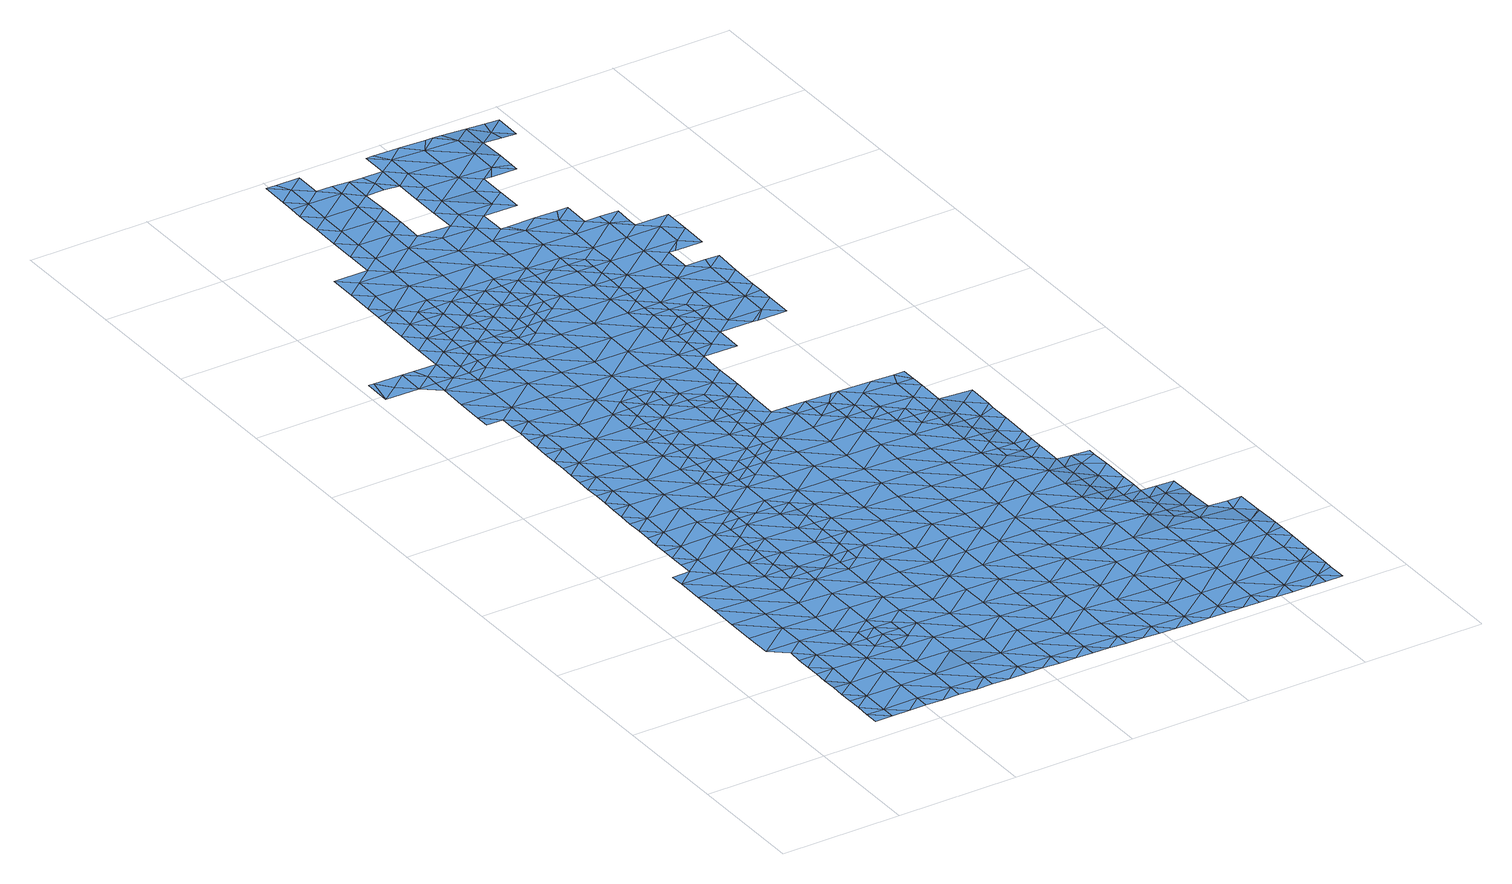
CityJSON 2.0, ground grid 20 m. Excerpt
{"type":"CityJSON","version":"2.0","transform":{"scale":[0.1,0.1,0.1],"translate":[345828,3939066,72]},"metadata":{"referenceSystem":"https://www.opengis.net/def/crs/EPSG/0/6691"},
"CityObjects":{
"waterbody1":{"type":"WaterBody","attributes":{"name":"5","class":"1140","function":"1","WaterBodyRiverFloodingRiskAttribute.description":"3","WaterBodyRiverFloodingRiskAttribute.rankOrg":"2","WaterBodyRiverFloodingRiskAttribute.adminType":"2","WaterBodyRiverFloodingRiskAttribute.scale":"L2"},"geometry":[{"type":"MultiSurface","lod":"1","boundaries":[[[0,1,2]],[[3,1,4]],[[1,0,4]],[[5,3,4]],[[6,3,5]],[[7,6,5]],[[0,8,4]],[[9,10,11]],[[9,7,10]],[[7,5,10]],[[12,5,4]],[[13,4,8]],[[14,15,16]],[[14,11,10]],[[16,11,14]],[[17,10,5]],[[18,13,8]],[[19,20,21]],[[22,23,24]],[[19,15,14]],[[21,15,19]],[[4,13,12]],[[22,20,25]],[[24,23,26]],[[10,27,14]],[[18,28,13]],[[17,5,12]],[[20,19,25]],[[17,27,10]],[[29,30,26]],[[14,27,19]],[[22,25,23]],[[31,12,13]],[[19,32,25]],[[31,13,28]],[[29,26,23]],[[30,33,34]],[[27,32,19]],[[33,30,29]],[[32,35,25]],[[28,36,31]],[[17,12,37]],[[23,25,35]],[[37,12,31]],[[38,34,39]],[[40,38,41]],[[37,42,17]],[[34,33,39]],[[36,43,31]],[[27,17,42]],[[29,23,44]],[[45,33,29]],[[32,27,46]],[[23,35,44]],[[41,38,47]],[[48,35,32]],[[38,39,47]],[[43,49,31]],[[50,32,46]],[[46,27,51]],[[45,29,44]],[[33,52,39]],[[27,42,51]],[[32,50,48]],[[45,52,33]],[[37,31,49]],[[53,41,47]],[[54,41,53]],[[55,42,37]],[[56,54,53]],[[57,35,48]],[[35,58,44]],[[46,51,59]],[[49,43,60]],[[61,62,63]],[[64,55,37]],[[61,56,62]],[[64,37,49]],[[56,53,62]],[[47,39,65]],[[66,45,44]],[[67,57,48]],[[68,59,51]],[[39,52,65]],[[60,69,49]],[[70,71,72]],[[71,63,62]],[[70,63,71]],[[58,35,57]],[[73,52,45]],[[51,42,74]],[[75,47,65]],[[53,47,76]],[[77,78,79]],[[78,72,71]],[[67,80,57]],[[77,72,78]],[[52,81,65]],[[66,44,58]],[[49,82,64]],[[42,55,74]],[[76,47,75]],[[76,83,53]],[[68,51,74]],[[62,53,83]],[[81,84,65]],[[62,85,71]],[[49,69,82]],[[86,87,88]],[[87,79,78]],[[86,79,87]],[[84,89,65]],[[64,90,55]],[[80,91,57]],[[52,73,81]],[[82,90,64]],[[92,80,93]],[[45,66,73]],[[75,65,89]],[[92,68,74]],[[93,68,92]],[[69,94,82]],[[95,76,75]],[[91,96,57]],[[96,66,58]],[[97,88,87]],[[98,88,97]],[[99,95,75]],[[55,100,74]],[[99,75,89]],[[92,91,80]],[[101,98,97]],[[90,100,55]],[[58,57,96]],[[62,83,85]],[[102,81,73]],[[94,103,82]],[[78,71,104]],[[105,106,107]],[[108,83,76]],[[107,101,105]],[[74,109,92]],[[66,110,73]],[[101,97,105]],[[76,95,111]],[[100,109,74]],[[71,85,104]],[[108,76,111]],[[87,78,112]],[[113,114,115]],[[82,116,90]],[[113,106,105]],[[115,106,113]],[[102,73,117]],[[118,83,108]],[[116,82,103]],[[97,87,112]],[[109,119,92]],[[120,105,97]],[[85,83,121]],[[66,96,110]],[[78,104,112]],[[121,83,118]],[[91,92,119]],[[122,123,124]],[[73,125,117]],[[126,116,103]],[[123,114,113]],[[122,114,123]],[[116,127,90]],[[90,128,100]],[[129,113,105]],[[73,110,125]],[[120,97,112]],[[130,131,132]],[[123,133,124]],[[120,129,105]],[[96,91,134]],[[135,124,133]],[[104,85,136]],[[100,137,109]],[[85,121,136]],[[91,119,134]],[[138,135,133]],[[139,117,125]],[[104,140,112]],[[141,136,121]],[[126,142,116]],[[128,137,100]],[[137,119,109]],[[132,143,144]],[[129,145,113]],[[146,131,147]],[[110,96,148]],[[113,149,123]],[[90,127,128]],[[143,132,131]],[[147,138,146]],[[150,151,152]],[[153,120,112]],[[138,133,146]],[[96,134,148]],[[125,154,139]],[[104,136,140]],[[144,155,152]],[[116,156,127]],[[143,155,144]],[[156,116,142]],[[157,150,152]],[[143,131,146]],[[141,158,136]],[[110,148,159]],[[133,123,149]],[[125,110,160]],[[161,146,133]],[[162,129,120]],[[113,145,149]],[[112,140,153]],[[127,163,128]],[[125,160,154]],[[164,119,137]],[[110,159,160]],[[165,162,120]],[[134,119,166]],[[162,145,129]],[[134,167,148]],[[165,120,153]],[[142,168,156]],[[169,136,158]],[[161,133,149]],[[170,137,128]],[[146,171,143]],[[166,167,134]],[[172,152,155]],[[161,171,146]],[[157,152,172]],[[119,164,166]],[[127,156,163]],[[169,173,136]],[[174,149,145]],[[153,140,175]],[[176,177,178]],[[168,179,156]],[[176,154,177]],[[140,136,173]],[[180,164,137]],[[154,160,177]],[[159,148,167]],[[171,181,143]],[[143,182,155]],[[183,157,172]],[[153,184,165]],[[158,185,169]],[[159,186,160]],[[128,163,170]],[[187,153,175]],[[181,182,143]],[[188,189,190]],[[175,140,173]],[[189,178,177]],[[188,178,189]],[[191,161,149]],[[179,192,156]],[[153,187,184]],[[155,182,172]],[[145,162,174]],[[156,192,163]],[[174,193,149]],[[180,137,170]],[[185,194,169]],[[195,196,165]],[[165,196,162]],[[195,165,184]],[[164,197,166]],[[159,167,186]],[[193,191,149]],[[186,198,160]],[[199,190,189]],[[200,190,199]],[[201,171,161]],[[183,172,202]],[[197,167,166]],[[175,173,203]],[[204,200,199]],[[177,160,198]],[[205,164,180]],[[206,173,169]],[[207,208,162]],[[162,196,207]],[[192,179,209]],[[210,194,211]],[[201,181,171]],[[174,162,208]],[[206,169,194]],[[211,204,210]],[[197,164,205]],[[212,172,182]],[[204,199,210]],[[208,213,174]],[[202,172,212]],[[189,177,214]],[[215,193,174]],[[216,186,167]],[[163,192,217]],[[170,163,218]],[[170,219,180]],[[213,215,174]],[[189,220,199]],[[203,173,221]],[[201,161,191]],[[177,198,214]],[[222,182,181]],[[209,223,192]],[[218,163,217]],[[218,219,170]],[[219,205,180]],[[206,194,210]],[[201,222,181]],[[224,198,186]],[[173,225,221]],[[226,202,212]],[[227,202,226]],[[228,229,193]],[[199,230,210]],[[167,197,231]],[[228,193,215]],[[189,214,220]],[[232,227,226]],[[233,212,182]],[[191,193,229]],[[173,206,225]],[[216,167,231]],[[205,234,197]],[[222,233,182]],[[235,206,210]],[[236,232,226]],[[230,199,220]],[[237,232,236]],[[238,239,191]],[[238,191,229]],[[198,240,214]],[[241,237,236]],[[217,192,242]],[[201,191,239]],[[192,223,242]],[[243,231,197]],[[244,221,245]],[[212,246,226]],[[234,205,219]],[[221,225,245]],[[186,216,224]],[[247,241,236]],[[235,210,230]],[[248,241,247]],[[249,244,250]],[[242,223,251]],[[226,252,236]],[[253,248,247]],[[250,244,245]],[[235,254,206]],[[218,217,255]],[[206,256,225]],[[257,219,218]],[[220,214,240]],[[201,258,222]],[[243,197,234]],[[212,233,246]],[[259,216,231]],[[217,242,255]],[[256,245,225]],[[198,224,240]],[[260,247,236]],[[243,261,231]],[[262,253,247]],[[263,253,262]],[[258,233,222]],[[264,260,236]],[[201,239,265]],[[251,266,242]],[[267,263,262]],[[264,236,252]],[[257,234,219]],[[268,218,255]],[[252,226,269]],[[230,220,270]],[[226,246,269]],[[271,224,216]],[[272,267,262]],[[260,273,247]],[[250,245,274]],[[206,254,256]],[[239,275,265]],[[258,201,265]],[[220,240,270]],[[273,276,247]],[[257,218,268]],[[269,277,252]],[[233,278,246]],[[259,231,261]],[[259,271,216]],[[262,247,276]],[[279,243,234]],[[258,278,233]],[[280,281,230]],[[257,282,234]],[[283,272,262]],[[235,281,254]],[[284,245,256]],[[275,285,265]],[[230,270,280]],[[235,230,281]],[[274,245,284]],[[255,242,286]],[[287,268,255]],[[242,266,286]],[[279,261,243]],[[246,288,269]],[[240,224,271]],[[262,276,283]],[[289,277,269]],[[240,290,270]],[[254,291,256]],[[286,266,292]],[[293,258,265]],[[294,295,296]],[[297,259,261]],[[294,274,284]],[[287,255,286]],[[296,274,294]],[[298,299,285]],[[300,257,268]],[[293,265,285]],[[301,289,269]],[[234,282,279]],[[298,302,299]],[[246,278,288]],[[288,301,269]],[[276,303,283]],[[279,297,261]],[[302,304,299]],[[240,271,290]],[[294,305,295]],[[292,306,286]],[[254,281,291]],[[305,307,308]],[[309,300,268]],[[276,310,303]],[[309,268,287]],[[308,295,305]],[[311,282,257]],[[293,312,258]],[[280,270,313]],[[258,314,278]],[[293,285,299]],[[315,271,259]],[[284,256,316]],[[317,294,284]],[[318,283,303]],[[304,319,299]],[[270,290,313]],[[305,320,307]],[[256,291,316]],[[310,321,303]],[[322,320,323]],[[324,315,259]],[[301,325,289]],[[322,307,320]],[[281,280,326]],[[278,327,288]],[[328,286,306]],[[329,291,281]],[[324,259,297]],[[330,289,325]],[[330,331,332]],[[317,284,316]],[[271,333,290]],[[321,334,303]],[[335,305,294]],[[280,313,326]],[[299,336,293]],[[311,257,300]],[[337,319,338]],[[279,282,311]],[[258,312,314]],[[318,303,334]],[[339,328,306]],[[333,313,290]],[[338,323,337]],[[331,330,325]],[[287,286,340]],[[305,341,320]],[[323,320,337]],[[342,335,294]],[[329,281,326]],[[343,312,293]],[[342,294,317]],[[299,319,336]],[[301,288,327]],[[340,286,328]],[[340,344,287]],[[344,300,309]],[[297,279,345]],[[278,314,327]],[[336,343,293]],[[346,337,320]],[[345,279,311]],[[341,346,320]],[[327,347,301]],[[321,348,334]],[[349,350,291]],[[309,287,344]],[[271,315,333]],[[313,351,326]],[[319,337,336]],[[305,335,341]],[[325,352,331]],[[353,317,316]],[[339,354,328]],[[291,329,349]],[[325,301,347]],[[316,291,350]],[[321,355,348]],[[324,297,356]],[[351,313,333]],[[300,357,311]],[[358,334,348]],[[297,345,356]],[[335,359,341]],[[360,342,317]],[[361,337,346]],[[314,312,362]],[[336,337,361]],[[325,363,352]],[[354,364,328]],[[365,357,300]],[[355,366,348]],[[367,340,328]],[[315,324,368]],[[369,335,342]],[[363,325,347]],[[312,343,362]],[[329,326,370]],[[314,371,327]],[[372,349,329]],[[368,324,356]],[[353,316,350]],[[300,344,365]],[[370,326,351]],[[368,373,315]],[[366,374,348]],[[375,336,361]],[[376,371,314]],[[360,369,342]],[[343,336,375]],[[345,311,357]],[[376,314,362]],[[358,348,374]],[[377,344,340]],[[378,364,354]],[[379,350,349]],[[380,381,335]],[[382,383,366]],[[360,317,353]],[[384,351,333]],[[372,329,370]],[[382,352,383]],[[345,385,356]],[[359,335,381]],[[335,369,380]],[[333,315,386]],[[352,363,383]],[[347,327,371]],[[367,328,364]],[[367,377,340]],[[377,365,344]],[[362,343,387]],[[343,375,387]],[[385,368,356]],[[388,363,347]],[[386,384,333]],[[383,389,366]],[[390,376,362]],[[315,373,386]],[[391,370,351]],[[345,357,392]],[[393,362,387]],[[374,366,389]],[[378,394,364]],[[349,372,379]],[[395,388,347]],[[396,369,360]],[[395,347,371]],[[390,362,393]],[[397,373,368]],[[384,391,351]],[[391,372,370]],[[345,392,385]],[[353,398,360]],[[390,399,376]],[[353,350,400]],[[401,374,389]],[[399,402,376]],[[403,367,364]],[[350,379,400]],[[383,363,388]],[[400,404,353]],[[357,365,405]],[[371,376,402]],[[398,406,360]],[[360,407,396]],[[383,408,389]],[[406,407,360]],[[373,409,386]],[[365,377,405]],[[353,404,398]],[[410,395,371]],[[372,411,379]],[[368,385,397]],[[397,409,373]],[[391,411,372]],[[364,394,403]],[[392,357,412]],[[401,389,413]],[[414,377,367]],[[371,402,410]],[[403,415,367]],[[383,388,408]],[[357,405,412]],[[416,388,395]],[[386,417,384]],[[418,416,395]],[[394,419,403]],[[415,414,367]],[[420,410,402]],[[421,398,404]],[[395,410,418]],[[422,405,377]],[[417,391,384]],[[413,389,423]],[[400,379,424]],[[389,408,423]],[[392,412,425]],[[385,392,426]],[[404,400,427]],[[420,402,428]],[[386,409,429]],[[430,409,397]],[[431,432,388]],[[388,432,408]],[[419,433,403]],[[379,411,424]],[[431,388,416]],[[414,422,377]],[[422,412,405]],[[426,392,425]],[[397,385,426]],[[391,434,411]],[[435,436,404]],[[437,410,420]],[[386,429,417]],[[438,413,423]],[[439,430,397]],[[432,440,408]],[[404,427,435]],[[441,423,408]],[[421,404,436]],[[442,400,424]],[[430,443,409]],[[427,400,442]],[[428,444,420]],[[440,441,408]],[[433,445,403]],[[446,424,411]],[[443,447,409]],[[409,447,429]],[[448,415,403]],[[449,437,420]],[[450,446,411]],[[391,451,434]],[[450,411,434]],[[439,397,426]],[[422,452,412]],[[423,453,438]],[[441,453,423]],[[391,417,451]],[[445,448,403]],[[454,417,429]],[[455,427,442]],[[420,444,449]],[[446,456,424]],[[425,412,452]],[[457,454,429]],[[415,448,414]],[[456,458,424]],[[426,425,459]],[[429,447,457]],[[460,437,449]],[[461,438,453]],[[462,430,439]],[[442,424,458]],[[463,439,426]],[[464,434,451]],[[433,465,445]],[[454,466,417]],[[467,463,426]],[[442,468,455]],[[466,469,417]],[[417,469,451]],[[426,459,467]],[[470,468,442]],[[448,471,414]],[[459,425,472]],[[414,473,422]],[[425,452,472]],[[442,458,470]],[[439,474,462]],[[465,475,445]],[[471,473,414]],[[451,476,464]],[[477,474,439]],[[469,476,451]],[[439,463,477]],[[478,448,445]],[[422,479,452]],[[475,480,445]],[[481,459,472]],[[480,478,445]],[[473,479,422]],[[482,471,448]],[[483,482,448]],[[483,448,478]],[[472,452,479]],[[481,472,484]],[[485,473,471]],[[482,485,471]],[[486,472,479]],[[484,472,486]],[[487,479,473]],[[488,473,485]],[[473,488,487]],[[484,486,489]],[[479,490,486]],[[491,479,487]],[[490,479,491]],[[490,492,486]],[[489,486,492]]]}]},
"waterbody2":{"type":"WaterBody","attributes":{"name":"5","class":"1140","function":"1","WaterBodyRiverFloodingRiskAttribute.description":"3","WaterBodyRiverFloodingRiskAttribute.rankOrg":"1","WaterBodyRiverFloodingRiskAttribute.adminType":"2","WaterBodyRiverFloodingRiskAttribute.scale":"L2"},"geometry":[{"type":"MultiSurface","lod":"1","boundaries":[[[59,68,493]],[[93,493,68]],[[80,67,93]],[[93,67,493]],[[67,50,493]],[[67,48,50]],[[50,46,493]],[[59,493,46]]]}]},
"waterbody3":{"type":"WaterBody","attributes":{"name":"5","class":"1140","function":"1","WaterBodyRiverFloodingRiskAttribute.description":"3","WaterBodyRiverFloodingRiskAttribute.rankOrg":"1","WaterBodyRiverFloodingRiskAttribute.adminType":"2","WaterBodyRiverFloodingRiskAttribute.scale":"L2"},"geometry":[{"type":"MultiSurface","lod":"1","boundaries":[[[494,495,496]],[[497,95,99]],[[497,89,498]],[[89,84,498]],[[84,81,498]],[[499,494,204]],[[102,498,81]],[[102,117,498]],[[188,496,178]],[[500,497,498]],[[139,154,176]],[[501,499,158]],[[118,108,501]],[[499,501,494]],[[501,495,494]],[[501,108,495]],[[108,111,495]],[[496,495,497]],[[178,500,176]],[[498,117,500]],[[117,139,500]],[[500,496,497]],[[178,496,500]],[[200,204,494]],[[139,176,500]],[[200,494,190]],[[190,496,188]],[[496,190,494]],[[499,204,211]],[[211,194,499]],[[194,185,499]],[[185,158,499]],[[158,141,501]],[[99,89,497]],[[141,118,501]],[[141,121,118]],[[111,95,495]],[[95,497,495]]]}]},
"waterbody4":{"type":"WaterBody","attributes":{"name":"5","class":"1140","function":"1","WaterBodyRiverFloodingRiskAttribute.description":"3","WaterBodyRiverFloodingRiskAttribute.rankOrg":"1","WaterBodyRiverFloodingRiskAttribute.adminType":"2","WaterBodyRiverFloodingRiskAttribute.scale":"L2"},"geometry":[{"type":"MultiSurface","lod":"1","boundaries":[[[196,502,503]],[[207,196,503]],[[504,505,503]],[[504,506,505]],[[307,506,504]],[[307,322,506]],[[238,229,507]],[[507,229,508]],[[229,228,508]],[[228,215,508]],[[508,215,505]],[[508,302,507]],[[508,509,302]],[[506,509,508]],[[506,323,509]],[[509,323,338]],[[338,304,509]],[[304,338,319]],[[285,275,507]],[[275,239,507]],[[298,285,507]],[[304,302,509]],[[507,302,298]],[[238,507,239]],[[308,504,295]],[[295,504,510]],[[510,503,502]],[[203,511,175]],[[250,274,296]],[[505,215,213]],[[208,207,503]],[[510,504,503]],[[508,505,506]],[[308,307,504]],[[322,323,506]],[[203,244,511]],[[203,221,244]],[[195,502,196]],[[195,184,502]],[[502,184,511]],[[187,511,184]],[[187,175,511]],[[502,511,249]],[[244,249,511]],[[502,249,510]],[[510,249,250]],[[250,296,510]],[[296,295,510]],[[213,208,505]],[[503,505,208]]]}]},
"waterbody5":{"type":"WaterBody","attributes":{"name":"5","class":"1140","function":"1","WaterBodyRiverFloodingRiskAttribute.description":"3","WaterBodyRiverFloodingRiskAttribute.rankOrg":"1","WaterBodyRiverFloodingRiskAttribute.adminType":"2","WaterBodyRiverFloodingRiskAttribute.scale":"L2"},"geometry":[{"type":"MultiSurface","lod":"1","boundaries":[[[330,332,512]],[[289,330,277]],[[277,264,252]],[[264,277,512]],[[382,366,513]],[[366,355,513]],[[355,321,513]],[[332,513,321]],[[331,382,513]],[[352,382,331]],[[331,513,332]],[[277,330,512]],[[332,321,514]],[[514,321,310]],[[310,276,514]],[[512,514,260]],[[512,260,264]],[[273,260,514]],[[273,514,276]],[[512,332,514]]]}]},
"waterbody6":{"type":"WaterBody","attributes":{"name":"5","class":"1140","function":"1","WaterBodyRiverFloodingRiskAttribute.description":"3","WaterBodyRiverFloodingRiskAttribute.rankOrg":"1","WaterBodyRiverFloodingRiskAttribute.adminType":"2","WaterBodyRiverFloodingRiskAttribute.scale":"L2"},"geometry":[{"type":"MultiSurface","lod":"1","boundaries":[[[515,516,517]],[[518,519,520]],[[521,519,518]],[[522,523,524]],[[522,525,523]],[[523,525,241]],[[237,241,525]],[[227,232,526]],[[525,526,232]],[[527,526,525]],[[528,529,527]],[[529,528,530]],[[151,529,530]],[[529,151,150]],[[531,532,533]],[[534,531,533]],[[531,534,530]],[[151,534,533]],[[237,525,232]],[[524,523,535]],[[524,535,536]],[[536,537,538]],[[539,540,519]],[[541,520,519]],[[542,541,543]],[[542,543,516]],[[517,516,544]],[[545,546,547]],[[548,549,550]],[[551,552,549]],[[553,552,554]],[[553,554,555]],[[556,557,558]],[[559,560,561]],[[559,562,563]],[[564,565,566]],[[567,563,568]],[[551,549,548]],[[569,570,563]],[[571,569,432]],[[571,416,572]],[[573,572,460]],[[573,460,574]],[[460,449,574]],[[150,157,529]],[[530,534,151]],[[527,529,157]],[[527,157,526]],[[527,525,522]],[[183,227,526]],[[575,576,577]],[[578,556,558]],[[579,578,580]],[[556,578,579]],[[581,461,582]],[[453,441,562]],[[581,582,576]],[[576,583,581]],[[583,374,401]],[[358,374,584]],[[334,358,584]],[[585,577,586]],[[318,334,587]],[[272,283,588]],[[588,267,272]],[[263,535,253]],[[227,183,202]],[[402,399,428]],[[437,460,572]],[[437,418,410]],[[418,437,572]],[[572,416,418]],[[431,416,571]],[[562,569,563]],[[569,562,441]],[[569,441,440]],[[440,432,569]],[[431,571,432]],[[526,157,183]],[[535,523,253]],[[248,253,523]],[[263,267,535]],[[535,537,536]],[[267,537,535]],[[588,537,267]],[[589,537,588]],[[590,589,591]],[[587,334,584]],[[587,584,592]],[[593,594,592]],[[593,595,594]],[[596,590,597]],[[598,595,599]],[[600,597,601]],[[601,602,603]],[[604,605,602]],[[605,544,606]],[[517,544,607]],[[606,602,605]],[[602,606,603]],[[608,603,606]],[[539,609,540]],[[610,608,611]],[[603,608,610]],[[612,603,610]],[[601,603,612]],[[600,601,612]],[[613,614,596]],[[589,615,537]],[[613,616,614]],[[537,617,538]],[[537,615,617]],[[617,615,616]],[[616,615,614]],[[589,614,615]],[[590,614,589]],[[596,614,590]],[[596,597,600]],[[609,611,540]],[[608,540,611]],[[540,541,519]],[[541,540,543]],[[608,543,540]],[[606,543,608]],[[248,523,241]],[[544,516,543]],[[618,619,620]],[[618,620,621]],[[622,623,585]],[[583,576,575]],[[584,374,583]],[[592,584,583]],[[575,592,583]],[[593,592,575]],[[577,593,575]],[[577,585,593]],[[623,593,585]],[[623,595,593]],[[599,595,623]],[[622,599,623]],[[598,599,604]],[[598,604,602]],[[598,602,601]],[[598,601,597]],[[598,597,595]],[[595,597,590]],[[595,590,594]],[[594,591,592]],[[592,591,587]],[[589,587,591]],[[587,589,588]],[[587,588,283]],[[283,318,587]],[[401,413,583]],[[583,413,581]],[[581,413,438]],[[438,461,581]],[[461,453,562]],[[461,562,582]],[[562,559,582]],[[561,582,559]],[[576,558,577]],[[577,558,586]],[[586,558,557]],[[624,625,626]],[[627,626,625]],[[626,627,618]],[[628,629,630]],[[631,630,629]],[[632,546,545]],[[631,546,632]],[[631,633,546]],[[547,546,634]],[[633,634,546]],[[628,635,629]],[[635,628,636]],[[637,638,561]],[[639,637,561]],[[639,561,560]],[[560,564,566]],[[559,564,560]],[[563,564,559]],[[567,564,563]],[[564,567,565]],[[567,640,565]],[[567,641,640]],[[567,568,641]],[[568,563,570]],[[568,570,548]],[[548,570,551]],[[569,551,570]],[[551,569,571]],[[572,551,571]],[[551,572,573]],[[551,573,552]],[[573,554,552]],[[554,573,574]],[[642,555,554]],[[643,642,554]],[[644,645,643]],[[642,643,646]],[[643,645,646]],[[521,539,519]],[[594,590,591]],[[544,543,606]],[[647,644,643]],[[647,643,554]],[[574,647,554]],[[444,647,574]],[[449,444,574]],[[648,390,393]],[[393,387,648]],[[648,387,649]],[[650,552,553]],[[552,650,549]],[[650,651,549]],[[549,651,550]],[[652,653,630]],[[653,652,654]],[[652,655,654]],[[652,656,655]],[[515,517,657]],[[517,607,658]],[[659,660,654]],[[655,659,654]],[[661,653,654]],[[653,662,630]],[[631,663,630]],[[656,652,664]],[[663,632,665]],[[585,586,666]],[[585,666,667]],[[667,626,618]],[[618,662,619]],[[627,625,668]],[[561,638,669]],[[428,399,670]],[[671,647,444]],[[399,390,670]],[[648,649,671]],[[576,582,672]],[[669,580,578]],[[662,653,661]],[[619,662,661]],[[619,661,658]],[[619,658,620]],[[618,621,667]],[[621,622,667]],[[667,622,585]],[[561,672,582]],[[561,669,672]],[[578,672,669]],[[558,672,578]],[[672,558,576]],[[666,626,667]],[[624,626,666]],[[618,627,662]],[[662,627,668]],[[662,668,628]],[[662,628,630]],[[663,631,632]],[[673,636,628]],[[673,628,668]],[[647,671,644]],[[670,444,428]],[[444,670,671]],[[671,670,648]],[[648,670,390]],[[664,663,665]],[[652,663,664]],[[652,630,663]],[[654,660,657]],[[657,661,654]],[[657,658,661]],[[657,517,658]]]}]},
"waterbody7":{"type":"WaterBody","attributes":{"name":"5","class":"1140","function":"1","WaterBodyRiverFloodingRiskAttribute.description":"3","WaterBodyRiverFloodingRiskAttribute.rankOrg":"1","WaterBodyRiverFloodingRiskAttribute.adminType":"2","WaterBodyRiverFloodingRiskAttribute.scale":"L2"},"geometry":[{"type":"MultiSurface","lod":"1","boundaries":[[[407,674,675]],[[406,398,676]],[[406,676,407]],[[676,674,407]],[[677,676,436]],[[677,674,676]],[[674,677,678]],[[674,678,679]],[[674,679,675]],[[421,436,676]],[[680,681,675]],[[407,675,681]],[[396,407,681]],[[369,396,681]],[[682,683,684]],[[682,685,683]],[[685,682,686]],[[434,464,450]],[[450,464,687]],[[456,446,688]],[[687,689,690]],[[458,456,688]],[[464,689,687]],[[689,464,476]],[[470,682,468]],[[470,458,682]],[[421,676,398]],[[458,688,682]],[[682,688,686]],[[686,688,690]],[[690,688,687]],[[687,688,446]],[[682,684,468]],[[687,446,450]],[[678,677,691]],[[678,692,679]],[[692,693,694]],[[693,692,678]],[[678,691,693]],[[436,435,695]],[[435,427,695]],[[427,455,695]],[[468,696,695]],[[684,696,468]],[[696,684,697]],[[683,697,684]],[[369,681,380]],[[381,380,681]],[[381,681,680]],[[455,468,695]],[[677,436,695]],[[696,691,677]],[[696,677,695]]]}]},
"waterbody8":{"type":"WaterBody","attributes":{"name":"5","class":"1140","function":"1","WaterBodyRiverFloodingRiskAttribute.description":"3","WaterBodyRiverFloodingRiskAttribute.rankOrg":"1","WaterBodyRiverFloodingRiskAttribute.adminType":"2","WaterBodyRiverFloodingRiskAttribute.scale":"L2"},"geometry":[{"type":"MultiSurface","lod":"1","boundaries":[[[698,454,457]],[[457,447,698]],[[443,430,699]],[[443,699,447]],[[447,699,698]],[[699,700,698]],[[701,702,703]],[[702,704,703]],[[462,705,699]],[[705,700,699]],[[700,706,698]],[[698,706,701]],[[462,699,430]],[[702,701,706]],[[698,701,454]],[[705,462,474]],[[454,701,466]],[[703,466,701]],[[703,469,466]]]}]},
"waterbody9":{"type":"WaterBody","attributes":{"name":"5","class":"1140","function":"1","WaterBodyRiverFloodingRiskAttribute.description":"3","WaterBodyRiverFloodingRiskAttribute.rankOrg":"1","WaterBodyRiverFloodingRiskAttribute.adminType":"2","WaterBodyRiverFloodingRiskAttribute.scale":"L2"},"geometry":[{"type":"MultiSurface","lod":"1","boundaries":[[[707,708,709]],[[710,709,708]],[[463,708,477]],[[708,711,712]],[[477,712,474]],[[463,710,708]],[[477,708,712]],[[710,463,467]],[[708,707,711]],[[467,481,710]],[[459,481,467]],[[709,710,484]],[[481,484,710]]]}]}
},
"vertices":[
[129,18,22],[101,42,22],[101,18,22],[102,65,22],[129,41,22],[130,87,21],[102,88,21],[102,111,21],[157,17,23],[103,134,21],[131,133,20],[103,157,20],[187,86,22],[186,40,23],[132,180,20],[104,203,20],[104,180,20],[188,132,21],[186,17,23],[133,226,20],[105,250,20],[104,226,20],[77,273,20],[134,318,19],[78,319,19],[133,272,20],[78,366,19],[189,179,20],[214,16,23],[135,365,19],[79,412,19],[243,39,23],[189,225,20],[136,411,18],[80,458,18],[190,271,19],[242,16,23],[244,85,22],[81,504,17],[137,457,18],[81,527,17],[110,527,17],[244,132,21],[271,15,23],[191,317,19],[192,364,19],[217,201,20],[137,503,17],[218,248,19],[299,38,23],[218,224,20],[245,178,20],[193,410,18],[138,549,17],[110,550,17],[301,131,21],[110,573,17],[247,270,19],[248,316,18],[246,201,20],[299,15,23],[111,596,16],[139,596,16],[111,619,16],[300,84,23],[193,456,18],[248,363,18],[246,247,19],[274,200,20],[327,14,23],[112,642,16],[140,642,16],[112,665,16],[249,409,18],[302,177,20],[194,502,17],[195,548,17],[112,689,16],[141,688,16],[113,712,16],[275,247,19],[221,432,18],[356,37,23],[196,595,17],[222,456,18],[196,641,16],[113,735,16],[141,734,16],[114,758,16],[222,479,17],[357,83,22],[303,269,19],[303,223,20],[274,223,20],[356,14,23],[223,525,17],[304,315,18],[142,781,16],[114,781,16],[222,502,17],[358,130,21],[114,804,16],[250,432,18],[384,14,23],[197,687,16],[143,827,16],[115,850,16],[115,827,16],[224,571,17],[358,176,20],[305,362,18],[223,548,17],[198,733,16],[144,873,16],[116,897,16],[116,873,16],[413,36,22],[278,431,17],[224,594,17],[359,222,19],[199,780,16],[224,617,16],[116,920,16],[145,919,16],[117,943,16],[306,408,18],[412,13,22],[413,82,21],[414,129,20],[200,826,16],[90,1036,16],[118,1035,16],[90,1059,16],[145,965,16],[360,268,19],[117,966,16],[253,640,16],[415,175,20],[118,989,16],[306,431,17],[254,686,16],[253,617,16],[441,13,22],[147,1058,16],[91,1105,16],[200,872,16],[146,1012,16],[118,1012,16],[361,314,18],[201,918,16],[92,1174,16],[64,1175,16],[92,1151,16],[255,732,16],[334,430,17],[148,1104,16],[469,35,21],[121,1174,16],[281,616,16],[362,361,18],[362,407,17],[202,964,16],[256,825,16],[470,81,20],[416,221,19],[256,779,16],[417,267,18],[417,313,18],[469,12,22],[310,639,16],[471,128,20],[203,1011,16],[149,1150,16],[311,685,16],[257,871,16],[283,709,16],[335,454,17],[363,453,17],[335,477,17],[497,12,21],[472,174,19],[204,1057,16],[204,1103,16],[149,1173,16],[283,755,16],[309,616,16],[418,360,17],[283,732,16],[336,500,17],[364,499,17],[336,523,17],[259,963,16],[526,34,20],[258,917,16],[338,615,16],[284,778,16],[284,801,16],[473,266,18],[419,406,17],[365,546,16],[336,546,17],[260,1010,16],[177,1173,16],[311,708,16],[337,569,17],[472,220,18],[366,638,16],[285,824,16],[285,847,16],[526,11,20],[366,592,16],[337,592,16],[205,1149,16],[285,871,16],[420,452,17],[286,894,16],[475,359,17],[527,80,19],[528,127,19],[528,173,18],[421,498,17],[339,708,16],[260,1056,16],[554,11,20],[476,405,17],[367,684,16],[206,1195,16],[178,1196,16],[286,917,16],[287,940,16],[421,545,16],[474,312,18],[178,1219,16],[261,1102,16],[529,219,18],[422,591,16],[207,1242,16],[179,1242,16],[287,963,16],[287,986,16],[476,451,17],[179,1265,16],[583,33,19],[530,265,18],[340,731,16],[368,730,16],[262,1148,16],[208,1288,16],[179,1288,16],[340,754,16],[368,753,16],[582,10,19],[235,1218,16],[180,1312,16],[423,637,16],[583,79,18],[424,683,16],[585,172,18],[317,1055,16],[532,358,17],[236,1264,16],[531,311,17],[208,1334,16],[180,1335,16],[235,1241,16],[316,1009,16],[610,10,18],[181,1358,16],[584,126,18],[263,1195,16],[477,497,16],[532,404,16],[209,1357,16],[236,1287,16],[397,753,16],[316,986,16],[236,1311,16],[263,1218,16],[318,1101,16],[587,264,17],[478,544,16],[479,590,16],[586,218,17],[237,1357,16],[425,729,16],[344,985,16],[639,32,18],[640,78,18],[319,1147,16],[291,1217,16],[533,450,16],[480,636,16],[639,9,18],[373,1008,16],[425,776,16],[398,799,16],[397,776,16],[587,311,17],[344,962,16],[372,961,16],[642,171,17],[319,1194,16],[343,939,16],[265,1333,16],[372,938,16],[426,822,16],[667,9,18],[398,845,16],[398,822,16],[641,125,17],[265,1310,16],[642,217,17],[374,1054,16],[534,496,16],[374,1100,16],[589,403,16],[480,682,16],[481,728,16],[266,1356,16],[400,938,16],[427,868,16],[293,1310,16],[399,869,16],[399,892,16],[588,357,17],[320,1240,16],[535,543,16],[375,1146,16],[696,31,18],[535,589,16],[292,1240,16],[321,1263,16],[292,1263,16],[590,449,16],[294,1356,16],[483,821,16],[429,960,16],[428,914,16],[400,915,16],[695,8,18],[697,77,17],[455,844,16],[482,775,16],[429,1007,16],[697,124,17],[643,263,17],[456,891,16],[376,1193,16],[322,1332,16],[536,635,16],[537,681,16],[591,495,16],[349,1262,16],[538,727,16],[724,8,18],[321,1309,16],[644,310,17],[699,216,17],[322,1355,16],[479,844,16],[539,774,16],[457,937,16],[430,1053,16],[377,1239,16],[752,30,18],[698,170,17],[350,1309,16],[753,76,17],[645,356,16],[511,797,16],[591,542,16],[432,1145,16],[592,588,15],[646,402,16],[350,1355,16],[457,983,16],[431,1099,16],[754,123,17],[752,7,18],[593,634,15],[511,820,16],[512,843,16],[349,1285,16],[378,1285,16],[647,494,15],[701,309,16],[646,448,15],[458,1029,16],[433,1238,16],[378,1331,16],[459,1076,16],[648,541,14],[700,262,17],[459,1052,16],[780,7,18],[433,1192,16],[539,797,16],[701,355,15],[567,750,16],[459,1099,16],[594,680,15],[379,1354,16],[460,1122,16],[809,29,18],[595,726,16],[755,169,17],[567,773,16],[567,796,16],[434,1284,16],[702,401,15],[461,1168,16],[649,587,13],[756,215,17],[407,1354,16],[811,122,17],[810,76,17],[461,1214,16],[704,493,13],[461,1191,16],[809,6,18],[488,1144,16],[595,750,16],[811,168,17],[435,1330,16],[650,633,13],[756,261,16],[757,308,14],[622,703,15],[488,1121,16],[703,447,14],[730,377,14],[462,1237,16],[462,1260,16],[837,6,18],[677,563,12],[623,726,15],[623,749,15],[489,1167,16],[435,1353,16],[758,354,13],[463,1284,16],[463,1307,16],[650,679,14],[731,401,13],[516,1121,16],[866,28,17],[677,609,12],[731,424,12],[866,75,17],[517,1144,16],[677,586,12],[705,540,12],[812,214,16],[463,1330,16],[732,470,11],[651,702,14],[678,633,12],[731,447,12],[678,656,12],[785,284,14],[517,1167,16],[464,1353,16],[758,377,12],[786,330,12],[705,563,11],[865,5,18],[732,493,10],[786,307,13],[679,702,12],[733,516,11],[679,679,12],[867,121,17],[813,260,15],[868,167,16],[787,376,11],[894,5,18],[733,562,11],[786,353,11],[894,51,17],[869,213,15],[894,37,17],[813,283,13],[895,97,17],[895,85,17],[842,283,13],[896,143,16],[870,259,12],[897,190,15],[897,172,16],[874,282,12],[898,236,13],[898,232,13],[898,282,12],
[246,224,20],
[308,546,17],[252,547,17],[307,500,17],[251,501,17],[250,455,17],[309,593,17],[307,454,17],[252,594,17],
[312,778,16],[313,824,16],[370,823,16],[314,870,16],[370,869,16],[315,962,16],[315,916,16],[371,915,16],[369,777,16],[311,731,16],
[264,1241,16],[321,1286,16],[264,1287,16],
[322,1725,13],[300,1726,13],[328,1702,13],[205,1773,14],[216,1750,14],[244,1773,14],[188,1774,14],[122,1266,16],[151,1289,16],[123,1313,16],[150,1243,16],[149,1196,16],[122,1220,16],[84,1221,16],[93,1197,16],[65,1221,16],[16,1222,16],[8,1222,16],[7,1176,16],[36,1198,16],[152,1335,16],[124,1359,16],[153,1381,16],[124,1376,16],[187,1727,14],[215,1704,14],[244,1727,14],[271,1726,14],[272,1703,14],[299,1679,13],[559,1767,6],[555,1744,5],[584,1767,5],[575,1258,16],[603,1235,16],[609,1258,16],[547,1236,16],[603,1189,15],[630,1165,15],[602,1142,15],[630,1144,15],[466,1492,15],[421,1492,15],[437,1469,15],[549,1374,15],[578,1397,15],[550,1421,15],[492,1329,16],[548,1328,15],[606,1374,15],[634,1350,15],[634,1396,15],[605,1327,15],[576,1305,15],[491,1283,16],[547,1282,16],[490,1237,16],[489,1191,16],[546,1190,16],[545,1143,16],[380,1424,16],[437,1423,15],[381,1470,15],[494,1468,15],[505,1491,15],[523,1491,15],[436,1376,16],[492,1375,15],[379,1377,16],[323,1378,16],[382,1516,14],[409,1492,15],[266,1379,16],[209,1380,16],[210,1427,16],[211,1473,16],[267,1426,16],[323,1425,16],[324,1471,16],[268,1472,16],[268,1518,16],[183,1496,16],[212,1519,16],[269,1564,15],[297,1541,15],[184,1543,15],[212,1565,15],[270,1610,15],[213,1611,15],[298,1587,15],[299,1633,14],[271,1657,14],[329,1679,13],[214,1658,14],[187,1704,14],[185,1635,15],[186,1681,14],[185,1589,15],[126,1497,16],[154,1474,16],[153,1428,16],[126,1451,16],[125,1405,16],[383,1609,12],[384,1655,12],[355,1632,12],[354,1586,13],[354,1540,14],[325,1517,15],[467,1538,13],[468,1584,12],[439,1561,13],[440,1608,11],[497,1653,10],[526,1675,10],[498,1699,10],[527,1722,7],[528,1768,7],[558,1721,6],[583,1721,5],[525,1643,10],[525,1629,10],[579,1443,15],[548,1444,15],[578,1411,15],[633,1304,15],[588,1304,15],[630,1119,15],[601,1096,16],[572,1074,16],[579,1073,16],[629,1073,16],[544,1097,16],[487,1052,16],[515,1028,16],[631,1211,15],[632,1257,16],[442,1746,10],[441,1700,11],[386,1747,11],[414,1770,11],[458,1769,10],[357,1725,12],[356,1678,12],[370,1771,11],[358,1771,11],[385,1701,12],[441,1654,11],[499,1745,9],[471,1769,10],[486,1769,9],[410,1539,13],[382,1562,13],[469,1630,11],[522,1444,15],[488,1098,16],[516,1075,16],[493,1422,15],[482,1630,10],
[596,819,15],[568,843,15],[595,773,16],[652,772,14],[653,818,13],[625,842,14],[557,843,15],[539,820,16],[707,678,11],[736,701,11],[708,725,11],[735,689,11],[735,655,11],[705,586,11],[706,632,10],[734,585,11],[734,608,11],[681,794,14],[663,841,13],[681,817,13],[681,841,13],[651,725,14],[680,748,13],[737,747,11],
[760,446,10],[759,400,11],[788,423,10],[760,492,8],[789,504,8],[758,516,9],[789,515,8],[787,395,11],[788,469,9],
[843,351,9],[815,353,9],[843,329,10],[814,307,12],[843,375,9],[813,376,10]
]}
